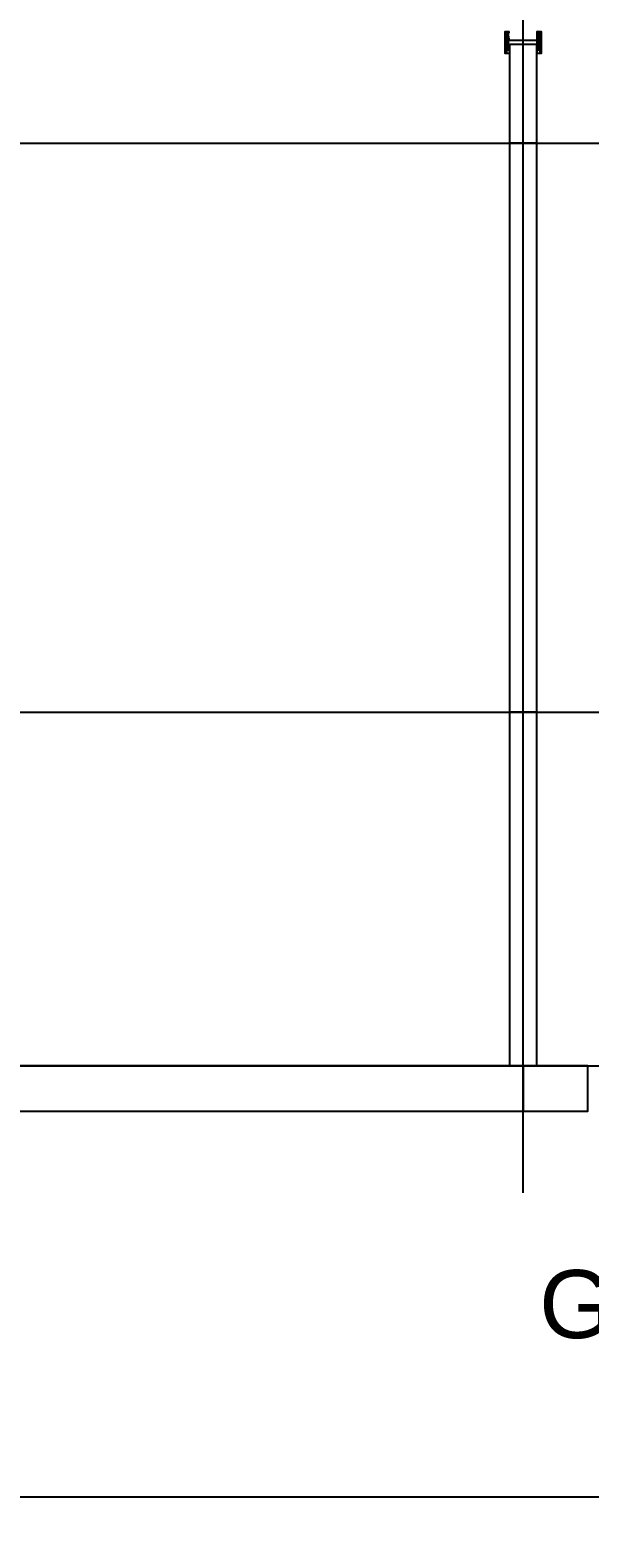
# Model space of a CAD drawing. Header units: millimetres. Extents: x -973 to 28250, y -35942 to 8545.
# Drawn here: x 18278 to 19510, y -13895 to -10615 of the extents above; entities that cross this region are included whole.
import ezdxf

# ---------------------------------------------------------------- set-up
doc = ezdxf.new("R2010")
doc.units = ezdxf.units.MM
for name, color, linetype in [('R02_AKS', 8, 'Continuous'), ('R02_DUVAR', 7, 'Continuous'), ('R02_OLCU', 4, 'Continuous'), ('R02_OZEL', 6, 'Continuous'), ('R02_YAZI', 7, 'Continuous')]:
    doc.layers.add(name, color=color, linetype=linetype)
doc.styles.get("Standard").update_dxf_attribs({"font": 'Arial.ttf'})
doc.dimstyles.new('ISO-25', dxfattribs={"dimtxt": 12, "dimasz": 3, "dimexe": 1.25, "dimexo": 0.625, "dimgap": 4, "dimtad": 1, "dimtxsty": 'Standard', "dimcen": 2.5, "dimadec": 0, "dimazin": 0, "dimtfac": 1, "dimtmove": 0, "dimatfit": 3, "dimfxl": 1, "dimarcsym": 0})

# ---------------------------------------------------------------- blocks, each defined once
blk = doc.blocks.new('R02_CK_D01_H_1_1_P')
blk.add_lwpolyline([(0, 0), (1255, 0), (1255, 100), (0, 100)], close=True)
blk = doc.blocks.new('R02_CK_D03_H_N1_1_P')
blk.add_lwpolyline([(0, 0), (142.5, 0), (142.5, 100), (0, 100)], close=True)
blk = doc.blocks.new('R02_SRC_K01')
at = {"color": 133, "linetype": 'Continuous', "lineweight": 25, "true_color": 0x6ec1dd}
for p, q in [((54247.47, 7919.88), (54248.32, 7919.88)), ((54248.32, 7919.59), (54247.47, 7919.59)), ((54248.6, 7919.88), (54248.04, 7919.03)), ((54248.32, 7919.31), (54248.04, 7919.59)), ((54248.32, 7919.88), (54248.32, 7919.59)), ((54248.32, 7919.31), (54248.6, 7919.31)), ((54248.32, 7919.03), (54248.6, 7919.31)), ((54249.16, 7919.03), (54248.6, 7919.88)), ((54248.6, 7919.88), (54248.6, 7919.59)), ((54248.6, 7919.88), (54248.88, 7919.88)), ((54248.6, 7919.59), (54248.88, 7919.03)), ((54249.16, 7919.88), (54248.88, 7919.59)), ((54248.88, 7919.88), (54249.45, 7919.03)), ((54249.73, 7919.59), (54248.88, 7919.59)), ((54249.16, 7919.03), (54248.88, 7919.03)), ((54249.16, 7919.88), (54249.16, 7919.88)), ((54249.16, 7919.03), (54249.73, 7919.59)), ((54249.16, 7919.03), (54249.45, 7919.03)), ((54250.01, 7919.88), (54249.45, 7919.03)), ((54250.01, 7919.88), (54249.73, 7919.59)), ((54249.73, 7919.31), (54249.73, 7919.59)), ((54249.73, 7919.31), (54250.01, 7919.31)), ((54249.73, 7919.03), (54250.01, 7919.31)), ((54250.57, 7919.03), (54250.01, 7919.88)), ((54250.01, 7919.88), (54250.01, 7919.88)), ((54250.01, 7919.88), (54250.01, 7919.59)), ((54250.01, 7919.88), (54250.29, 7919.88)), ((54250.01, 7919.59), (54250.29, 7919.03)), ((54250.29, 7919.88), (54250.86, 7919.03)), ((54250.29, 7912.83), (54250.29, 7919.03)), ((54250.57, 7919.88), (54250.57, 7919.88)), ((54250.57, 7919.88), (54250.57, 7919.59)), ((54251.42, 7919.59), (54250.57, 7919.59)), ((54250.57, 7919.03), (54250.57, 7919.03)), ((54250.57, 7919.03), (54250.86, 7919.03)), ((54250.86, 7919.03), (54251.14, 7919.59)), ((54251.7, 7919.88), (54251.14, 7919.03)), ((54251.42, 7919.31), (54251.14, 7919.59)), ((54251.42, 7919.88), (54251.42, 7919.88)), ((54251.42, 7919.88), (54251.42, 7919.59)), ((54251.7, 7919.88), (54251.42, 7919.59)), ((54251.42, 7919.59), (54251.98, 7919.03)), ((54251.42, 7919.31), (54251.7, 7919.31)), ((54251.42, 7919.03), (54251.7, 7919.31)), ((54252.27, 7919.03), (54251.7, 7919.88)), ((54251.7, 7919.88), (54252.27, 7919.88)), ((54251.7, 7919.88), (54251.98, 7919.88)), ((54251.98, 7919.88), (54251.98, 7919.88)), ((54251.98, 7919.88), (54251.98, 7919.59)), ((54251.98, 7919.88), (54252.27, 7919.03)), ((54252.27, 7919.59), (54251.98, 7919.59)), ((54251.98, 7919.03), (54251.98, 7919.03)), ((54251.98, 7919.03), (54252.27, 7919.03)), ((54252.27, 7919.03), (54252.27, 7919.03)), ((54248.32, 7912.26), (54247.47, 7912.26)), ((54247.47, 7911.98), (54248.32, 7911.98)), ((54248.6, 7911.98), (54248.04, 7912.83)), ((54248.32, 7912.26), (54248.04, 7912.26)), ((54248.32, 7912.83), (54248.6, 7912.26)), ((54248.32, 7912.26), (54248.32, 7911.98)), ((54248.32, 7912.26), (54248.6, 7912.26)), ((54249.16, 7912.83), (54248.6, 7911.98)), ((54248.6, 7912.26), (54248.88, 7912.83)), ((54249.16, 7912.83), (54248.88, 7912.83)), ((54248.88, 7911.98), (54249.45, 7912.83)), ((54249.16, 7911.98), (54248.88, 7912.26)), ((54249.73, 7912.26), (54248.88, 7912.26)), ((54249.16, 7912.83), (54249.45, 7912.83)), ((54249.16, 7912.83), (54249.73, 7912.26)), ((54249.16, 7911.98), (54249.16, 7911.98)), ((54250.01, 7911.98), (54249.45, 7912.83)), ((54249.73, 7912.83), (54250.01, 7912.26)), ((54250.01, 7911.98), (54249.73, 7912.26)), ((54249.73, 7912.26), (54249.73, 7912.26)), ((54249.73, 7912.26), (54250.01, 7912.26)), ((54250.57, 7912.83), (54250.01, 7911.98)), ((54250.01, 7912.26), (54250.29, 7912.83)), ((54250.01, 7911.98), (54250.01, 7912.26)), ((54250.01, 7911.98), (54250.01, 7911.98)), ((54250.01, 7911.98), (54250.29, 7911.98)), ((54250.29, 7911.98), (54250.86, 7912.83)), ((54250.57, 7912.83), (54250.57, 7912.83)), ((54250.57, 7912.83), (54250.86, 7912.83)), ((54250.57, 7911.98), (54250.57, 7912.26)), ((54251.42, 7912.26), (54250.57, 7912.26)), ((54250.57, 7911.98), (54250.57, 7911.98)), ((54250.86, 7912.83), (54251.14, 7912.26)), ((54251.7, 7911.98), (54251.14, 7912.83)), ((54251.42, 7912.26), (54251.14, 7912.26)), ((54251.42, 7912.26), (54251.98, 7912.83)), ((54251.42, 7912.83), (54251.7, 7912.26)), ((54251.42, 7911.98), (54251.42, 7912.26)), ((54251.7, 7911.98), (54251.42, 7912.26)), ((54251.42, 7912.26), (54251.7, 7912.26)), ((54251.42, 7911.98), (54251.42, 7911.98)), ((54252.27, 7912.83), (54251.7, 7911.98)), ((54251.7, 7911.98), (54252.27, 7911.98)), ((54251.7, 7911.98), (54251.98, 7911.98)), ((54251.98, 7912.83), (54251.98, 7912.83)), ((54251.98, 7912.83), (54252.27, 7912.83)), ((54251.98, 7911.98), (54252.27, 7912.83)), ((54251.98, 7911.98), (54251.98, 7912.26)), ((54252.27, 7912.26), (54251.98, 7912.26)), ((54251.98, 7911.98), (54251.98, 7911.98)), ((54252.27, 7912.83), (54252.27, 7912.83))]:
    blk.add_line(p, q, dxfattribs=at)
for points in [[(54247.47, 7919.03), (54247.47, 7919.88), (54252.27, 7919.88), (54252.27, 7919.03)], [(54248.6, 7919.88), (54250.01, 7919.88), (54251.42, 7919.88)], [(54248.6, 7912.26), (54248.6, 7911.98), (54248.88, 7911.98)], [(54248.6, 7911.98), (54250.01, 7911.98), (54251.42, 7911.98)]]:
    blk.add_lwpolyline(points, dxfattribs=at)
blk.add_lwpolyline([(54247.47, 7912.83), (54252.27, 7912.83), (54252.27, 7911.98), (54247.47, 7911.98)], close=True, dxfattribs=at)
blk = doc.blocks.new('R02_CK_I02_V_1_1_P')
blk.add_lwpolyline([(0, 0), (217.5, 0), (217.5, 60), (0, 60)], close=True)
at = {"xscale": 10, "yscale": 10}
blk.add_blockref('R02_SRC_K01', (-542277.1865, -79129.29523), dxfattribs=at)
blk = doc.blocks.new('R02_CK_I01_V_1_1_P')
blk.add_lwpolyline([(0, 0), (1255, 0), (1255, 60), (0, 60)], close=True)
blk = doc.blocks.new('R02_CK_I03_V_1_1_P')
blk.add_lwpolyline([(0, 0), (780, 0), (780, 60), (0, 60)], close=True)
blk = doc.blocks.new('*D312')
at = {"layer": 'Defpoints', "color": 0, "transparency": 16777216}
for p in [(15500, -13000), (28000, -13000), (28000, -13850)]:
    blk.add_point(p, dxfattribs=at)
at = {"layer": 'R02_OLCU', "color": 4, "lineweight": -2, "transparency": 16777216}
for p, q in [((15500, -13060), (15500, -13895)), ((28000, -13060), (28000, -13895)), ((15580, -13850), (27920, -13850))]:
    blk.add_line(p, q, dxfattribs=at)
at = {"layer": 'R02_OLCU', "color": 4, "transparency": 16777216}
for points in [[(15580, -13836.7), (15580, -13863.3), (15500, -13850)], [(27920, -13836.7), (27920, -13863.3), (28000, -13850)]]:
    blk.add_solid(points, dxfattribs=at)
at = {"layer": 'R02_OLCU', "color": 4, "transparency": 16777216, "insert": (21750, -13748.8), "char_height": 110, "attachment_point": 5}
blk.add_mtext('12500', dxfattribs=at)

msp = doc.modelspace()

# ---------------------------------------------------------------- linework, layer by layer
at = {"layer": 'R02_AKS'}
for p, q in [((19365, -13180), (19365, -6750)), ((15320, -10865), (28250, -10865)), ((15320, -12120), (28250, -12120)), ((15320, -12900), (28250, -12900))]:
    msp.add_line(p, q, dxfattribs=at)

# ---------------------------------------------------------------- block references
at = {"layer": 'R02_DUVAR', "rotation": 90}
for name, p in [('R02_CK_I02_V_1_1_P', (19395, -10865)), ('R02_CK_I01_V_1_1_P', (19395, -12120))]:
    msp.add_blockref(name, p, dxfattribs=at)
at = {"layer": 'R02_DUVAR'}
for name, p in [('R02_CK_D03_H_N1_1_P', (19365, -13000)), ('R02_CK_D01_H_1_1_P', (18110, -13000))]:
    msp.add_blockref(name, p, dxfattribs=at)
at = {"layer": 'R02_OZEL', "rotation": 90}
msp.add_blockref('R02_CK_I03_V_1_1_P', (19395, -12900), dxfattribs=at)

# ---------------------------------------------------------------- texts
at = {"layer": 'R02_YAZI'}
msp.add_text('GIRIS / ON CEPHE', height=150, dxfattribs=at).set_placement((19400, -13500))

# ---------------------------------------------------------------- dimensions: what is measured, and where the dimension line sits
at = {"layer": 'R02_OLCU'}
dim = msp.add_linear_dim(base=(28000, -13850), p1=(15500, -13000), p2=(28000, -13000), dimstyle='ISO-25', override={"dimtxt": 110, "dimasz": 80, "dimexe": 45, "dimexo": 60, "dimgap": 45, "dimdec": 1, "dimclrd": 4, "dimclre": 4, "dimclrt": 4, "dimtix": 1, "dimatfit": 1}, dxfattribs=at)
dim.commit()
dim.dimension.update_dxf_attribs({"geometry": '*D312', "text_midpoint": (21750, -13748.84)})

doc.saveas('drawing.dxf')
